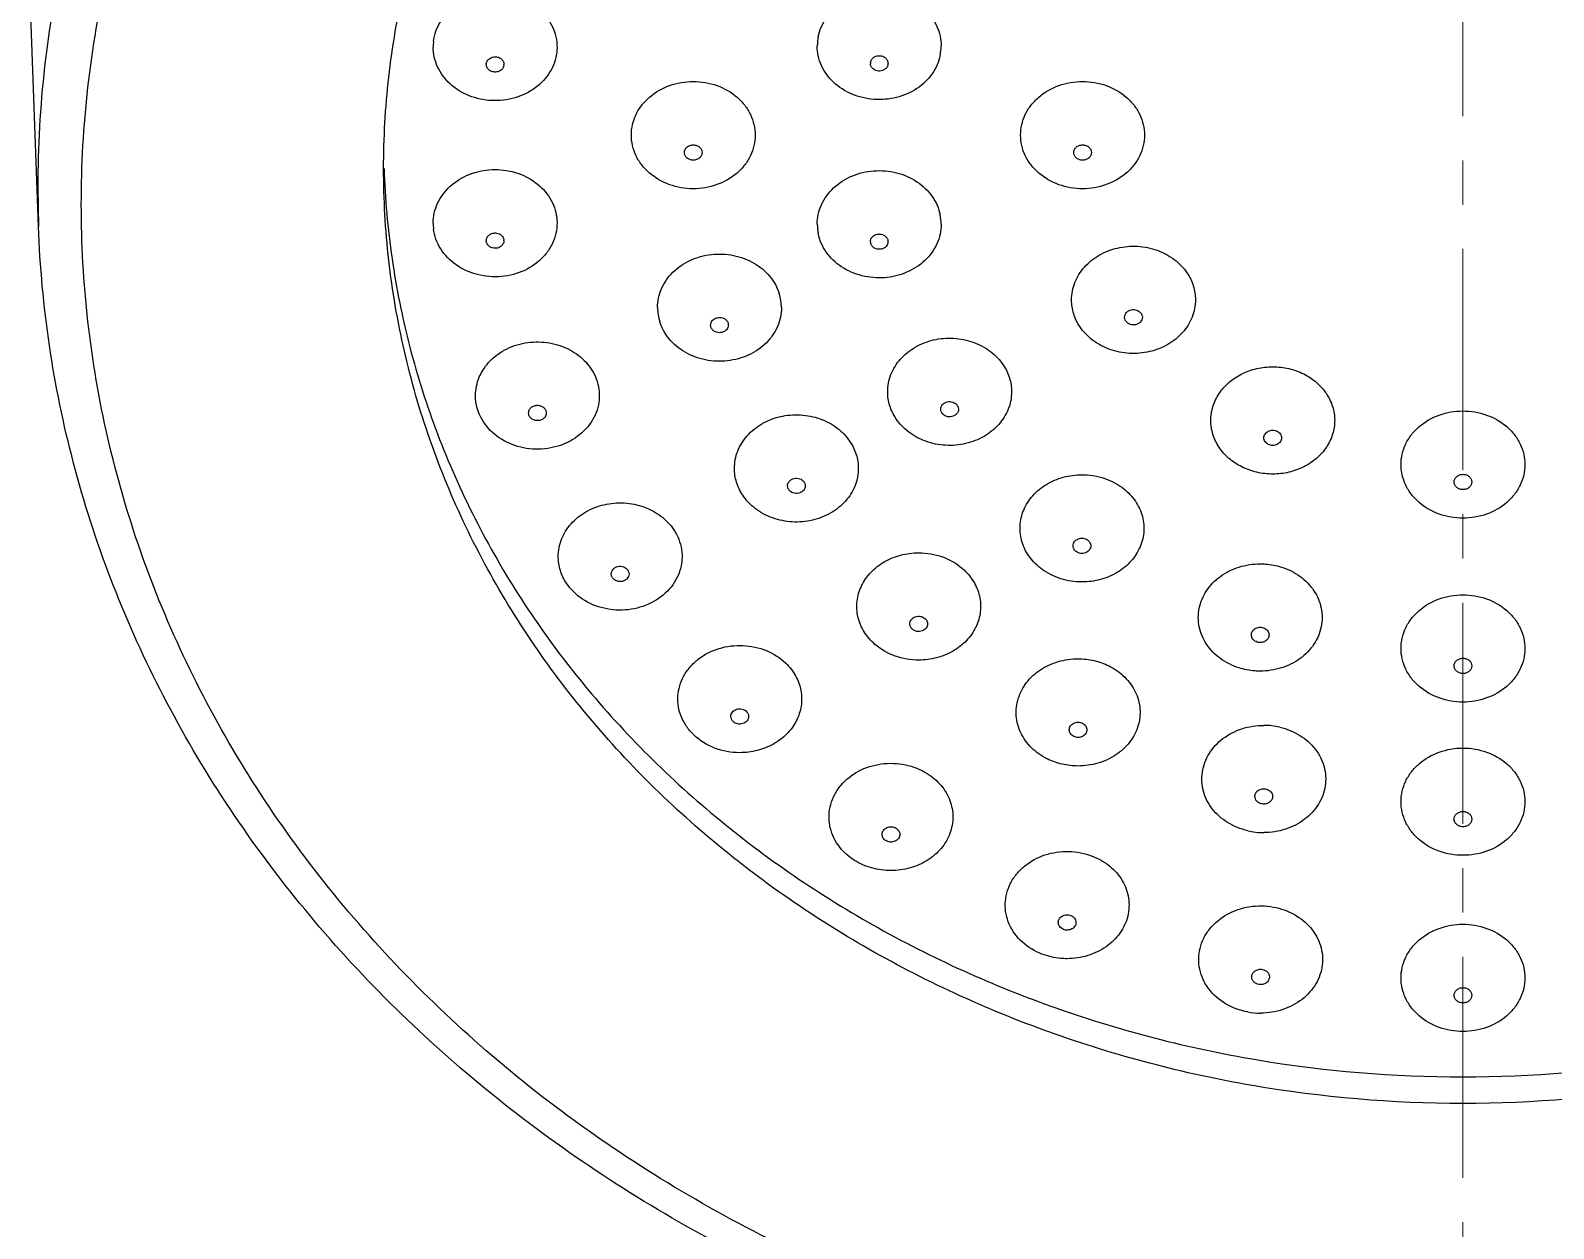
# Model space of a CAD drawing. Extents: x 0 to 3160, y 0 to 2315.
# Drawn here: x 975.24 to 1018.28, y 1371.29 to 1405.14 of the extents above; entities that cross this region are included whole.
import ezdxf

# ---------------------------------------------------------------- set-up
doc = ezdxf.new("R2010")
doc.units = 0
doc.header["$LTSCALE"] = 10
doc.header["$MEASUREMENT"] = 0
doc.linetypes.add('CENTER', pattern=[2, 1.25, -0.25, 0.25, -0.25])
doc.linetypes.add('CENTER2', pattern=[28.575, 19.05, -3.175, 3.175, -3.175])
doc.layers.get('0').update_dxf_attribs({"linetype": 'CONTINUOUS'})
doc.layers.add('Cneter', color=1, linetype='CENTER2', lineweight=13)

msp = doc.modelspace()

# ---------------------------------------------------------------- linework, layer by layer
at = {"color": 7, "linetype": 'Continuous'}
for p, q in [((975.47, 1399.605), (975.243, 1405.829)), ((988.124, 1404.185), (988.124, 1404.189)), ((988.624, 1404.185), (988.624, 1404.181))]:
    msp.add_line(p, q, dxfattribs=at)
at = {"color": 9, "linetype": 'Continuous'}
msp.add_line((975.45, 1400.708), (975.47, 1399.605), dxfattribs=at)
at = {"color": 7, "linetype": 'Continuous'}
for centre, radius, start, end in [((987.94, 1404.677), 1.316, 173.0802, 179.9937), ((998.8, 1404.706), 1.322, 168.4916, 179.9711), ((999.655, 1404.707), 1.322, 348.4916, 359.9711), ((988.312, 1404.185), 0.188, 173.0795, 178.841), ((988.436, 1404.185), 0.188, 353.0795, 358.841), ((999.166, 1404.214), 0.189, 168.4916, 179.9711), ((999.288, 1404.214), 0.189, 348.4916, 359.9711), ((987.94, 1399.698), 1.316, 180.0063, 186.9198), ((998.8, 1399.669), 1.322, 180.0289, 191.5084), ((999.655, 1399.668), 1.322, 0.0289, 11.5084), ((988.436, 1399.206), 0.188, 0.0063, 6.9198), ((988.312, 1399.206), 0.188, 180.0063, 186.9198), ((999.166, 1399.177), 0.189, 180.0289, 191.5084), ((999.288, 1399.176), 0.189, 0.0289, 11.5084), ((995.134, 1397.311), 1.33, 0.0637, 17.2241), ((994.294, 1397.314), 1.33, 180.0637, 197.2241), ((1010.094, 1383.499), 2.01, 76.9827, 90.0084), ((1010.093, 1384.487), 2.01, 256.9827, 270.0084), ((1010.005, 1379.391), 2.014, 259.5948, 270.0034)]:
    msp.add_arc(centre, radius, start, end, dxfattribs=at)
at = {"color": 9, "linetype": 'Continuous'}
for points, start_tangent, end_tangent in [([(1055.996, 1400.708), (1055.802, 1404.126), (1055.222, 1407.512), (1054.261, 1410.832), (1052.93, 1414.054), (1051.24, 1417.148), (1049.208, 1420.084), (1044.2, 1425.369), (1038.097, 1429.707), (1031.135, 1432.93), (1023.58, 1434.914), (1015.723, 1435.585), (1007.866, 1434.914), (1000.311, 1432.93), (993.349, 1429.707), (987.246, 1425.369), (982.237, 1420.084), (980.206, 1417.148), (978.516, 1414.054), (977.184, 1410.832), (976.224, 1407.512), (975.644, 1404.126), (975.45, 1400.708)], (0, 1), (0, -1)), ([(976.68, 1400.23), (976.868, 1403.544), (977.43, 1406.827), (978.361, 1410.045), (979.652, 1413.169), (981.29, 1416.169), (983.26, 1419.015), (988.115, 1424.139), (994.032, 1428.344), (1000.782, 1431.469), (1008.106, 1433.393), (1015.723, 1434.042), (1023.34, 1433.393), (1030.664, 1431.469), (1037.414, 1428.344), (1043.331, 1424.139), (1048.186, 1419.015), (1050.156, 1416.169), (1051.794, 1413.169), (1053.085, 1410.045), (1054.016, 1406.827), (1054.578, 1403.544), (1054.766, 1400.23)], (0, 1), (0, -1)), ([(1054.766, 1400.23), (1054.578, 1396.916), (1054.016, 1393.633), (1053.085, 1390.415), (1051.794, 1387.291), (1050.156, 1384.291), (1048.186, 1381.445), (1043.331, 1376.321), (1037.414, 1372.116), (1030.664, 1368.991), (1023.34, 1367.067), (1015.723, 1366.418), (1008.106, 1367.067), (1000.782, 1368.991), (994.032, 1372.116), (988.115, 1376.321), (983.26, 1381.445), (981.29, 1384.291), (979.652, 1387.291), (978.361, 1390.415), (977.43, 1393.633), (976.868, 1396.916), (976.68, 1400.23)], (0, -1), (0, 1))]:
    msp.add_spline(points, degree=3, dxfattribs=dict(at, start_tangent=start_tangent, end_tangent=end_tangent))
at = {"color": 7, "linetype": 'Continuous'}
for points, start_tangent, end_tangent in [([(985.223, 1401.238), (985.37, 1403.826), (985.809, 1406.391), (986.536, 1408.905), (987.545, 1411.346), (990.363, 1415.912), (994.156, 1419.915), (998.778, 1423.2), (1004.051, 1425.641), (1009.773, 1427.144), (1015.723, 1427.651), (1021.673, 1427.144), (1027.395, 1425.641), (1032.668, 1423.2), (1037.29, 1419.915), (1041.083, 1415.912), (1043.901, 1411.346), (1044.91, 1408.905), (1045.637, 1406.391), (1046.076, 1403.826), (1046.223, 1401.238)], (0, 1), (0, -1)), ([(986.633, 1404.836), (986.702, 1405.126), (986.836, 1405.4), (987.272, 1405.855), (987.877, 1406.13), (988.556, 1406.184), (989.209, 1406.009), (989.733, 1405.631), (989.922, 1405.383), (990.051, 1405.108), (990.116, 1404.816), (990.114, 1404.519)], (0.12048, 0.992716), (-0.12048, -0.992716)), ([(997.504, 1404.97), (997.731, 1405.493), (998.162, 1405.909), (998.738, 1406.162), (999.38, 1406.216), (1000.001, 1406.066), (1000.518, 1405.73), (1000.858, 1405.256), (1000.947, 1404.986), (1000.977, 1404.707)], (0.199511, 0.979895), (0, -1)), ([(990.114, 1404.519), (990.048, 1404.237), (989.922, 1403.971), (989.51, 1403.525), (988.936, 1403.242), (988.282, 1403.164), (987.641, 1403.301), (987.104, 1403.634), (986.748, 1404.115), (986.655, 1404.391), (986.624, 1404.677)], (-0.12048, -0.992716), (0, 1)), ([(988.125, 1404.207), (988.146, 1404.275), (988.192, 1404.333), (988.333, 1404.398)], (0.12048, 0.992716), (0.989794, 0.142504)), ([(988.333, 1404.398), (988.44, 1404.394), (988.535, 1404.35)], (0.989794, 0.142504), (0.806365, -0.591418)), ([(1000.951, 1404.443), (1000.723, 1403.92), (1000.293, 1403.504), (999.717, 1403.252), (999.075, 1403.197), (998.453, 1403.347), (997.937, 1403.683), (997.596, 1404.157), (997.507, 1404.427), (997.477, 1404.707)], (-0.199511, -0.979895), (0, 1)), ([(998.981, 1404.252), (999.021, 1404.336), (999.097, 1404.399)], (0.199511, 0.979895), (0.884033, 0.467424)), ([(999.097, 1404.399), (999.249, 1404.43), (999.393, 1404.377)], (0.884033, 0.467424), (0.794761, -0.606923)), ([(988.212, 1404.02), (988.147, 1404.094), (988.124, 1404.185)], (-0.806365, 0.591418), (0, 1)), ([(988.415, 1403.971), (988.307, 1403.976), (988.212, 1404.02)], (-0.989794, -0.142504), (-0.806365, 0.591418)), ([(988.622, 1404.162), (988.601, 1404.095), (988.556, 1404.036), (988.415, 1403.971)], (-0.12048, -0.992716), (-0.989794, -0.142504)), ([(988.535, 1404.35), (988.6, 1404.276), (988.624, 1404.185)], (0.806365, -0.591418), (0, -1)), ([(999.062, 1404.052), (998.999, 1404.125), (998.977, 1404.214)], (-0.794761, 0.606923), (0, 1)), ([(999.358, 1404.03), (999.206, 1403.999), (999.062, 1404.052)], (-0.884033, -0.467424), (-0.794761, 0.606923)), ([(999.474, 1404.177), (999.434, 1404.092), (999.358, 1404.03)], (-0.199511, -0.979895), (-0.884033, -0.467424)), ([(999.393, 1404.377), (999.455, 1404.303), (999.477, 1404.214)], (0.794761, -0.606923), (0, -1)), ([(992.223, 1402.188), (992.257, 1402.483), (992.356, 1402.768), (992.518, 1403.03), (992.735, 1403.259), (993.303, 1403.588), (993.973, 1403.703), (994.643, 1403.588), (995.21, 1403.259), (995.428, 1403.03), (995.59, 1402.768), (995.689, 1402.483), (995.723, 1402.188)], (0, 1), (0, -1)), ([(1003.223, 1402.188), (1003.257, 1402.483), (1003.356, 1402.768), (1003.518, 1403.03), (1003.735, 1403.259), (1004.303, 1403.588), (1004.973, 1403.703), (1005.643, 1403.588), (1006.21, 1403.259), (1006.428, 1403.03), (1006.59, 1402.768), (1006.689, 1402.483), (1006.723, 1402.188)], (0, 1), (0, -1)), ([(995.723, 1402.188), (995.689, 1401.892), (995.59, 1401.608), (995.428, 1401.346), (995.21, 1401.116), (994.643, 1400.788), (993.973, 1400.672), (993.303, 1400.787), (992.736, 1401.116), (992.518, 1401.346), (992.356, 1401.608), (992.257, 1401.892), (992.223, 1402.188)], (0, -1), (0, 1)), ([(993.723, 1401.695), (993.742, 1401.778), (993.796, 1401.848), (993.877, 1401.895), (993.973, 1401.912), (994.069, 1401.895), (994.15, 1401.848), (994.204, 1401.778), (994.223, 1401.695)], (0, 1), (0, -1)), ([(1006.723, 1402.188), (1006.689, 1401.892), (1006.59, 1401.608), (1006.428, 1401.346), (1006.21, 1401.116), (1005.643, 1400.788), (1004.973, 1400.672), (1004.303, 1400.787), (1003.736, 1401.116), (1003.518, 1401.346), (1003.356, 1401.608), (1003.257, 1401.892), (1003.223, 1402.188)], (0, -1), (0, 1)), ([(1004.723, 1401.695), (1004.742, 1401.778), (1004.796, 1401.848), (1004.877, 1401.895), (1004.973, 1401.912), (1005.069, 1401.895), (1005.15, 1401.848), (1005.204, 1401.778), (1005.223, 1401.695)], (0, 1), (0, -1)), ([(994.223, 1401.695), (994.204, 1401.613), (994.15, 1401.542), (994.069, 1401.495), (993.973, 1401.479), (993.877, 1401.495), (993.796, 1401.542), (993.742, 1401.613), (993.723, 1401.695)], (0, -1), (0, 1)), ([(1005.223, 1401.695), (1005.204, 1401.613), (1005.15, 1401.542), (1005.069, 1401.495), (1004.973, 1401.479), (1004.877, 1401.495), (1004.796, 1401.542), (1004.742, 1401.613), (1004.723, 1401.695)], (0, -1), (0, 1)), ([(1046.223, 1401.238), (1046.076, 1398.649), (1045.637, 1396.084), (1044.91, 1393.57), (1043.901, 1391.13), (1041.083, 1386.563), (1037.29, 1382.56), (1032.668, 1379.275), (1027.395, 1376.835), (1021.673, 1375.331), (1015.723, 1374.824), (1009.773, 1375.331), (1004.051, 1376.835), (998.778, 1379.275), (994.156, 1382.56), (990.363, 1386.563), (987.545, 1391.13), (986.536, 1393.57), (985.809, 1396.084), (985.37, 1398.649), (985.223, 1401.238)], (0, -1), (0, 1)), ([(985.235, 1401.242), (985.46, 1398.703), (985.965, 1396.195), (986.747, 1393.742), (987.798, 1391.365), (990.666, 1386.927), (994.463, 1383.048), (999.048, 1379.871), (1004.25, 1377.514), (1009.878, 1376.063), (1015.723, 1375.574), (1021.567, 1376.063), (1027.195, 1377.514), (1032.398, 1379.871), (1036.983, 1383.048), (1040.779, 1386.927), (1043.647, 1391.365), (1044.699, 1393.742), (1045.481, 1396.195), (1045.986, 1398.703), (1046.211, 1401.242)], (0.03267, -0.999466), (0.03267, 0.999466)), ([(986.624, 1399.698), (986.655, 1399.984), (986.748, 1400.26), (987.104, 1400.741), (987.641, 1401.075), (988.282, 1401.212), (988.936, 1401.133), (989.51, 1400.851), (989.922, 1400.404), (990.048, 1400.138), (990.114, 1399.857)], (0, 1), (0.12048, -0.992716)), ([(997.477, 1399.669), (997.507, 1399.948), (997.596, 1400.218), (997.937, 1400.693), (998.453, 1401.028), (999.075, 1401.178), (999.717, 1401.124), (1000.293, 1400.871), (1000.723, 1400.455), (1000.951, 1399.932)], (0, 1), (0.199511, -0.979895)), ([(990.114, 1399.857), (990.116, 1399.56), (990.051, 1399.268), (989.922, 1398.993), (989.734, 1398.745), (989.209, 1398.366), (988.557, 1398.191), (987.877, 1398.245), (987.272, 1398.52), (986.836, 1398.975), (986.702, 1399.249), (986.633, 1399.54)], (0.12048, -0.992716), (-0.12048, 0.992716)), ([(1000.977, 1399.669), (1000.947, 1399.389), (1000.858, 1399.119), (1000.518, 1398.645), (1000.001, 1398.31), (999.38, 1398.159), (998.738, 1398.214), (998.162, 1398.466), (997.731, 1398.882), (997.504, 1399.406)], (0, -1), (-0.199511, 0.979895)), ([(1055.975, 1399.605), (1055.665, 1396.241), (1054.985, 1392.918), (1053.94, 1389.67), (1052.54, 1386.525), (1050.801, 1383.513), (1048.737, 1380.661), (1043.717, 1375.544), (1037.669, 1371.358), (1030.816, 1368.256), (1023.41, 1366.349), (1015.723, 1365.705), (1008.035, 1366.349), (1000.629, 1368.256), (993.776, 1371.358), (987.729, 1375.544), (982.709, 1380.661), (980.645, 1383.513), (978.905, 1386.525), (977.506, 1389.67), (976.461, 1392.918), (975.78, 1396.241), (975.47, 1399.605)], (-0.03649, -0.999334), (-0.03649, 0.999334)), ([(988.124, 1399.206), (988.147, 1399.297), (988.212, 1399.371)], (0, 1), (0.806365, 0.591418)), ([(988.212, 1399.371), (988.307, 1399.415), (988.415, 1399.42)], (0.806365, 0.591418), (0.989794, -0.142504)), ([(988.415, 1399.42), (988.556, 1399.354), (988.601, 1399.296), (988.622, 1399.229)], (0.989794, -0.142504), (0.12048, -0.992716)), ([(998.977, 1399.176), (998.99, 1399.244), (998.999, 1399.266)], (0, 1), (0.461286, 0.887251)), ([(998.999, 1399.266), (999.012, 1399.286), (999.062, 1399.339)], (0.461286, 0.887251), (0.794761, 0.606923)), ([(999.062, 1399.339), (999.206, 1399.392), (999.358, 1399.361)], (0.794761, 0.606923), (0.884033, -0.467424)), ([(999.358, 1399.361), (999.434, 1399.298), (999.474, 1399.214)], (0.884033, -0.467424), (0.199511, -0.979895)), ([(988.333, 1398.992), (988.192, 1399.058), (988.146, 1399.116), (988.125, 1399.183)], (-0.989794, 0.142504), (-0.12048, 0.992716)), ([(988.535, 1399.041), (988.44, 1398.997), (988.333, 1398.992)], (-0.806365, -0.591418), (-0.989794, 0.142504)), ([(988.624, 1399.206), (988.6, 1399.115), (988.535, 1399.041)], (0, -1), (-0.806365, -0.591418)), ([(992.964, 1397.313), (993.076, 1397.846), (993.398, 1398.312), (993.889, 1398.649), (994.486, 1398.815), (995.111, 1398.788), (995.686, 1398.573), (996.136, 1398.195), (996.404, 1397.705)], (0, 1), (0.295577, -0.955319)), ([(999.097, 1398.992), (999.021, 1399.055), (998.981, 1399.139)], (-0.884033, 0.467424), (-0.199511, 0.979895)), ([(999.393, 1399.014), (999.249, 1398.961), (999.097, 1398.992)], (-0.794761, -0.606923), (-0.884033, 0.467424)), ([(999.455, 1399.087), (999.443, 1399.067), (999.393, 1399.014)], (-0.461286, -0.887251), (-0.794761, -0.606923)), ([(999.477, 1399.176), (999.465, 1399.109), (999.455, 1399.087)], (0, -1), (-0.461286, -0.887251)), ([(1004.663, 1397.533), (1004.756, 1398.02), (1005.025, 1398.455), (1005.441, 1398.793), (1005.96, 1398.997), (1006.528, 1399.045), (1007.083, 1398.933), (1007.567, 1398.672), (1007.929, 1398.291)], (0, 1), (0.5547, -0.83205)), ([(1007.929, 1398.291), (1008.104, 1397.925), (1008.163, 1397.533)], (0.5547, -0.83205), (0, -1)), ([(1004.898, 1396.775), (1004.723, 1397.141), (1004.663, 1397.533)], (-0.5547, 0.83205), (0, 1)), ([(1008.163, 1397.533), (1008.07, 1397.046), (1007.801, 1396.61), (1007.385, 1396.273), (1006.866, 1396.069), (1006.299, 1396.02), (1005.743, 1396.133), (1005.259, 1396.393), (1004.898, 1396.775)], (0, -1), (-0.5547, 0.83205)), ([(996.464, 1397.313), (996.352, 1396.779), (996.03, 1396.313), (995.539, 1395.976), (994.942, 1395.81), (994.317, 1395.837), (993.742, 1396.052), (993.292, 1396.43), (993.024, 1396.92)], (0, -1), (-0.295577, 0.955319)), ([(1006.163, 1397.041), (1006.176, 1397.11), (1006.215, 1397.172), (1006.274, 1397.221), (1006.348, 1397.25), (1006.509, 1397.241), (1006.63, 1397.149)], (0, 1), (0.5547, -0.83205)), ([(1006.63, 1397.149), (1006.644, 1397.123), (1006.663, 1397.041)], (0.5547, -0.83205), (0, -1)), ([(994.464, 1396.82), (994.476, 1396.886), (994.485, 1396.907)], (0, 1), (0.449198, 0.893432)), ([(994.473, 1396.764), (994.464, 1396.82)], (-0.295577, 0.955319), (0, 1)), ([(994.597, 1396.629), (994.519, 1396.685), (994.473, 1396.764)], (-0.909421, 0.415876), (-0.295577, 0.955319)), ([(994.485, 1396.907), (994.496, 1396.927), (994.544, 1396.979)], (0.449198, 0.893432), (0.779743, 0.6261)), ([(994.544, 1396.979), (994.681, 1397.035), (994.831, 1397.012)], (0.779743, 0.6261), (0.909421, -0.415876)), ([(994.884, 1396.662), (994.747, 1396.606), (994.597, 1396.629)], (-0.779743, -0.6261), (-0.909421, 0.415876)), ([(994.831, 1397.012), (994.909, 1396.955), (994.956, 1396.876)], (0.909421, -0.415876), (0.295577, -0.955319)), ([(994.943, 1396.734), (994.932, 1396.714), (994.884, 1396.662)], (-0.449198, -0.893432), (-0.779743, -0.6261)), ([(994.964, 1396.82), (994.952, 1396.755), (994.943, 1396.734)], (0, -1), (-0.449198, -0.893432)), ([(994.956, 1396.876), (994.964, 1396.82)], (0.295577, -0.955319), (0, -1)), ([(1006.197, 1396.932), (1006.182, 1396.958), (1006.163, 1397.041)], (-0.5547, 0.83205), (0, 1)), ([(1006.663, 1397.041), (1006.65, 1396.971), (1006.611, 1396.909), (1006.552, 1396.861), (1006.478, 1396.831), (1006.317, 1396.84), (1006.197, 1396.932)], (0, -1), (-0.5547, 0.83205)), ([(987.819, 1394.828), (987.927, 1395.353), (988.238, 1395.812), (988.714, 1396.151), (989.295, 1396.325), (989.91, 1396.315), (990.483, 1396.12), (990.943, 1395.767), (991.233, 1395.297)], (0, 1), (0.351275, -0.936272)), ([(999.467, 1394.935), (999.56, 1395.422), (999.829, 1395.857), (1000.245, 1396.195), (1000.764, 1396.399), (1001.331, 1396.447), (1001.887, 1396.335), (1002.371, 1396.074), (1002.733, 1395.692)], (0, 1), (0.5547, -0.83205)), ([(1002.733, 1395.692), (1002.907, 1395.327), (1002.967, 1394.935)], (0.5547, -0.83205), (0, -1)), ([(1008.598, 1394.125), (1008.658, 1394.517), (1008.832, 1394.883), (1009.11, 1395.197), (1009.473, 1395.438), (1009.895, 1395.589), (1010.348, 1395.641), (1010.801, 1395.589), (1011.223, 1395.438)], (0, 1), (0.894427, -0.447214)), ([(1011.223, 1395.438), (1011.585, 1395.197), (1011.863, 1394.883), (1012.038, 1394.517), (1012.098, 1394.125)], (0.894427, -0.447214), (0, -1)), ([(991.233, 1395.297), (991.307, 1395.006), (991.313, 1394.709), (991.253, 1394.417), (991.128, 1394.14), (990.705, 1393.676), (990.11, 1393.387), (989.432, 1393.317), (988.774, 1393.478), (988.238, 1393.844), (987.905, 1394.36)], (0.351275, -0.936272), (-0.351275, 0.936272)), ([(999.701, 1394.177), (999.527, 1394.542), (999.467, 1394.935)], (-0.5547, 0.83205), (0, 1)), ([(1002.967, 1394.935), (1002.874, 1394.447), (1002.605, 1394.012), (1002.189, 1393.675), (1001.67, 1393.471), (1001.103, 1393.422), (1000.547, 1393.535), (1000.063, 1393.795), (999.701, 1394.177)], (0, -1), (-0.5547, 0.83205)), ([(987.905, 1394.36), (987.867, 1394.474), (987.819, 1394.828)], (-0.351275, 0.936272), (0, 1)), ([(989.339, 1394.421), (989.396, 1394.492), (989.481, 1394.539), (989.58, 1394.552), (989.677, 1394.531)], (0.441887, 0.897071), (0.923073, -0.384626)), ([(989.677, 1394.531), (989.757, 1394.478), (989.807, 1394.403)], (0.923073, -0.384626), (0.351275, -0.936272)), ([(1000.967, 1394.442), (1000.98, 1394.512), (1001.019, 1394.574), (1001.078, 1394.622), (1001.152, 1394.652), (1001.313, 1394.642), (1001.433, 1394.551)], (0, 1), (0.5547, -0.83205)), ([(1001.433, 1394.551), (1001.448, 1394.525), (1001.467, 1394.442)], (0.5547, -0.83205), (0, -1)), ([(989.319, 1394.336), (989.33, 1394.4), (989.339, 1394.421)], (0, 1), (0.441887, 0.897071)), ([(989.331, 1394.269), (989.319, 1394.336)], (-0.351275, 0.936272), (0, 1)), ([(989.46, 1394.141), (989.381, 1394.193), (989.331, 1394.269)], (-0.923073, 0.384626), (-0.351275, 0.936272)), ([(989.799, 1394.251), (989.742, 1394.179), (989.657, 1394.133), (989.558, 1394.12), (989.46, 1394.141)], (-0.441887, -0.897071), (-0.923073, 0.384626)), ([(989.819, 1394.336), (989.807, 1394.271), (989.799, 1394.251)], (0, -1), (-0.441887, -0.897071)), ([(989.807, 1394.403), (989.819, 1394.336)], (0.351275, -0.936272), (0, -1)), ([(995.137, 1392.77), (995.23, 1393.257), (995.499, 1393.692), (995.915, 1394.03), (996.434, 1394.234), (997.001, 1394.282), (997.557, 1394.17), (998.041, 1393.909), (998.402, 1393.527)], (0, 1), (0.5547, -0.83205)), ([(1001, 1394.334), (1000.986, 1394.36), (1000.967, 1394.442)], (-0.5547, 0.83205), (0, 1)), ([(1001.467, 1394.442), (1001.454, 1394.373), (1001.415, 1394.311), (1001.356, 1394.262), (1001.282, 1394.233), (1001.121, 1394.242), (1001, 1394.334)], (0, -1), (-0.5547, 0.83205)), ([(1009.473, 1392.813), (1009.11, 1393.054), (1008.832, 1393.367), (1008.658, 1393.733), (1008.598, 1394.125)], (-0.894427, 0.447214), (0, 1)), ([(1012.098, 1394.125), (1012.038, 1393.733), (1011.863, 1393.367), (1011.585, 1393.054), (1011.223, 1392.813), (1010.801, 1392.661), (1010.348, 1392.61), (1009.895, 1392.661), (1009.473, 1392.813)], (0, -1), (-0.894427, 0.447214)), ([(1013.973, 1392.878), (1014.007, 1393.173), (1014.106, 1393.458), (1014.268, 1393.72), (1014.485, 1393.95), (1015.053, 1394.278), (1015.723, 1394.393)], (0, 1), (1, 0)), ([(1015.723, 1394.393), (1016.393, 1394.278), (1016.96, 1393.95), (1017.178, 1393.72), (1017.34, 1393.458), (1017.439, 1393.173), (1017.473, 1392.878)], (1, 0), (0, -1)), ([(1010.098, 1393.633), (1010.131, 1393.741), (1010.223, 1393.82), (1010.348, 1393.849), (1010.473, 1393.82)], (0, 1), (0.894427, -0.447214)), ([(1010.223, 1393.445), (1010.131, 1393.525), (1010.098, 1393.633)], (-0.894427, 0.447214), (0, 1)), ([(1010.598, 1393.633), (1010.564, 1393.525), (1010.473, 1393.445), (1010.348, 1393.416), (1010.223, 1393.445)], (0, -1), (-0.894427, 0.447214)), ([(1010.473, 1393.82), (1010.564, 1393.741), (1010.598, 1393.633)], (0.894427, -0.447214), (0, -1)), ([(998.402, 1393.527), (998.577, 1393.162), (998.637, 1392.77)], (0.5547, -0.83205), (0, -1)), ([(995.371, 1392.012), (995.196, 1392.377), (995.137, 1392.77)], (-0.5547, 0.83205), (0, 1)), ([(998.637, 1392.77), (998.544, 1392.282), (998.275, 1391.847), (997.859, 1391.51), (997.34, 1391.306), (996.772, 1391.257), (996.217, 1391.369), (995.733, 1391.63), (995.371, 1392.012)], (0, -1), (-0.5547, 0.83205)), ([(1015.723, 1391.362), (1015.053, 1391.478), (1014.485, 1391.806), (1014.268, 1392.036), (1014.106, 1392.298), (1014.007, 1392.582), (1013.973, 1392.878)], (-1, 0), (0, 1)), ([(1017.473, 1392.878), (1017.439, 1392.582), (1017.34, 1392.298), (1017.178, 1392.036), (1016.96, 1391.806), (1016.393, 1391.478), (1015.723, 1391.362)], (0, -1), (-1, 0)), ([(996.637, 1392.277), (996.65, 1392.347), (996.689, 1392.409), (996.748, 1392.457), (996.822, 1392.486), (996.982, 1392.477), (997.103, 1392.386)], (0, 1), (0.5547, -0.83205)), ([(997.103, 1392.386), (997.118, 1392.36), (997.137, 1392.277)], (0.5547, -0.83205), (0, -1)), ([(1003.831, 1389.915), (1003.48, 1390.261), (1003.266, 1390.683), (1003.208, 1391.142), (1003.312, 1391.594), (1003.568, 1391.998), (1003.952, 1392.317), (1004.43, 1392.521), (1004.956, 1392.591)], (-0.808963, 0.587859), (1, 0)), ([(1004.956, 1392.591), (1005.555, 1392.5), (1006.081, 1392.236)], (1, 0), (0.808963, -0.587859)), ([(1015.473, 1392.386), (1015.492, 1392.468), (1015.546, 1392.539), (1015.627, 1392.586), (1015.723, 1392.602)], (0, 1), (1, 0)), ([(1015.723, 1392.169), (1015.627, 1392.186), (1015.546, 1392.233), (1015.492, 1392.303), (1015.473, 1392.386)], (-1, 0), (0, 1)), ([(1015.723, 1392.602), (1015.819, 1392.586), (1015.9, 1392.539), (1015.954, 1392.468), (1015.973, 1392.386)], (1, 0), (0, -1)), ([(1015.973, 1392.386), (1015.954, 1392.303), (1015.9, 1392.233), (1015.819, 1392.186), (1015.723, 1392.169)], (0, -1), (-1, 0)), ([(996.67, 1392.169), (996.656, 1392.195), (996.637, 1392.277)], (-0.5547, 0.83205), (0, 1)), ([(997.137, 1392.277), (997.124, 1392.208), (997.085, 1392.146), (997.026, 1392.097), (996.952, 1392.068), (996.791, 1392.077), (996.67, 1392.169)], (0, -1), (-0.5547, 0.83205)), ([(1006.081, 1392.236), (1006.432, 1391.89), (1006.647, 1391.468), (1006.705, 1391.009), (1006.601, 1390.557), (1006.345, 1390.153), (1005.96, 1389.834), (1005.482, 1389.63), (1004.956, 1389.56)], (0.808963, -0.587859), (-1, 0)), ([(990.157, 1390.28), (990.25, 1390.767), (990.519, 1391.202), (990.935, 1391.54), (991.454, 1391.744), (992.022, 1391.792), (992.577, 1391.68), (993.061, 1391.419), (993.423, 1391.038)], (0, 1), (0.5547, -0.83205)), ([(993.423, 1391.038), (993.642, 1390.478), (993.598, 1389.888), (993.296, 1389.357), (992.782, 1388.967), (992.136, 1388.777), (991.454, 1388.816), (990.842, 1389.077), (990.392, 1389.522)], (0.5547, -0.83205), (-0.5547, 0.83205)), ([(1004.706, 1390.583), (1004.745, 1390.7), (1004.851, 1390.779), (1004.989, 1390.798), (1005.117, 1390.749)], (0, 1), (0.808963, -0.587859)), ([(1005.117, 1390.749), (1005.183, 1390.675), (1005.206, 1390.583)], (0.808963, -0.587859), (0, -1)), ([(990.392, 1389.522), (990.217, 1389.888), (990.157, 1390.28)], (-0.5547, 0.83205), (0, 1)), ([(999.106, 1387.797), (998.8, 1388.154), (998.627, 1388.573), (998.602, 1389.017), (998.727, 1389.449), (998.991, 1389.83), (999.371, 1390.129), (999.835, 1390.319), (1000.343, 1390.384)], (-0.755929, 0.654654), (1, 0)), ([(1000.343, 1390.384), (1001.013, 1390.269), (1001.581, 1389.94)], (1, 0), (0.755929, -0.654654)), ([(1004.796, 1390.417), (1004.73, 1390.492), (1004.706, 1390.583)], (-0.808963, 0.587859), (0, 1)), ([(1005.206, 1390.583), (1005.167, 1390.467), (1005.062, 1390.387), (1004.924, 1390.369), (1004.796, 1390.417)], (0, -1), (-0.808963, 0.587859)), ([(991.657, 1389.788), (991.67, 1389.857), (991.709, 1389.919), (991.768, 1389.968), (991.843, 1389.997), (992.003, 1389.988), (992.124, 1389.896)], (0, 1), (0.5547, -0.83205)), ([(991.691, 1389.679), (991.676, 1389.705), (991.657, 1389.788)], (-0.5547, 0.83205), (0, 1)), ([(992.157, 1389.788), (992.144, 1389.718), (992.106, 1389.656), (992.046, 1389.608), (991.972, 1389.578), (991.812, 1389.588), (991.691, 1389.679)], (0, -1), (-0.5547, 0.83205)), ([(992.124, 1389.896), (992.138, 1389.87), (992.157, 1389.788)], (0.5547, -0.83205), (0, -1)), ([(1001.581, 1389.94), (1001.887, 1389.583), (1002.06, 1389.164), (1002.085, 1388.72), (1001.96, 1388.289), (1001.696, 1387.907), (1001.316, 1387.608), (1000.851, 1387.418), (1000.343, 1387.353)], (0.755929, -0.654654), (-1, 0)), ([(1004.956, 1389.56), (1004.358, 1389.651), (1003.831, 1389.915)], (-1, 0), (-0.808963, 0.587859)), ([(1009.396, 1387.132), (1008.869, 1387.396), (1008.479, 1387.799), (1008.35, 1388.038), (1008.271, 1388.293), (1008.244, 1388.557), (1008.271, 1388.82), (1008.479, 1389.314), (1008.869, 1389.717), (1009.395, 1389.981), (1009.994, 1390.072)], (-0.953742, 0.300627), (1, 0)), ([(1009.994, 1390.072), (1010.147, 1390.066), (1010.593, 1389.981)], (1, 0), (0.953742, -0.300627)), ([(1010.593, 1389.981), (1011.119, 1389.717), (1011.51, 1389.314), (1011.639, 1389.075), (1011.717, 1388.82), (1011.744, 1388.557), (1011.717, 1388.293), (1011.51, 1387.799), (1011.119, 1387.396), (1010.593, 1387.132), (1009.994, 1387.041)], (0.953742, -0.300627), (-1, 0)), ([(1015.723, 1386.166), (1015.053, 1386.282), (1014.485, 1386.61), (1014.268, 1386.84), (1014.106, 1387.102), (1014.007, 1387.386), (1013.973, 1387.682), (1014.007, 1387.977), (1014.106, 1388.262), (1014.268, 1388.524), (1014.485, 1388.753), (1015.053, 1389.082), (1015.723, 1389.197)], (-1, 0), (1, 0)), ([(1015.723, 1389.197), (1016.393, 1389.082), (1016.96, 1388.753), (1017.178, 1388.524), (1017.34, 1388.262), (1017.439, 1387.977), (1017.473, 1387.682), (1017.439, 1387.386), (1017.34, 1387.102), (1017.178, 1386.84), (1016.96, 1386.61), (1016.393, 1386.282), (1015.723, 1386.166)], (1, 0), (-1, 0)), ([(1000.093, 1388.376), (1000.104, 1388.439), (1000.135, 1388.497), (1000.248, 1388.576), (1000.392, 1388.589), (1000.52, 1388.529)], (0, 1), (0.755929, -0.654654)), ([(1000.52, 1388.529), (1000.574, 1388.459), (1000.593, 1388.376)], (0.755929, -0.654654), (0, -1)), ([(1000.167, 1388.223), (1000.112, 1388.293), (1000.093, 1388.376)], (-0.755929, 0.654654), (0, 1)), ([(1000.593, 1388.376), (1000.583, 1388.313), (1000.551, 1388.256), (1000.439, 1388.176), (1000.295, 1388.164), (1000.167, 1388.223)], (0, -1), (-0.755929, 0.654654)), ([(1009.744, 1388.064), (1009.772, 1388.164), (1009.851, 1388.242), (1009.961, 1388.279), (1010.08, 1388.268)], (0, 1), (0.953742, -0.300627)), ([(1009.909, 1387.861), (1009.789, 1387.94), (1009.756, 1387.999), (1009.744, 1388.064)], (-0.953742, 0.300627), (0, 1)), ([(1010.244, 1388.064), (1010.216, 1387.964), (1010.137, 1387.887), (1010.027, 1387.85), (1009.909, 1387.861)], (0, -1), (-0.953742, 0.300627)), ([(1010.08, 1388.268), (1010.199, 1388.188), (1010.232, 1388.129), (1010.244, 1388.064)], (0.953742, -0.300627), (0, -1)), ([(993.986, 1385.238), (993.783, 1385.477), (993.637, 1385.746), (993.555, 1386.034), (993.539, 1386.331), (993.59, 1386.625), (993.707, 1386.904), (993.884, 1387.159), (994.115, 1387.378), (994.702, 1387.68), (995.378, 1387.765), (996.04, 1387.62), (996.587, 1387.266)], (-0.720732, 0.693214), (0.720732, -0.693214)), ([(1000.343, 1387.353), (999.674, 1387.468), (999.106, 1387.797)], (-1, 0), (-0.755929, 0.654654)), ([(996.587, 1387.266), (996.866, 1386.904), (997.015, 1386.489), (997.021, 1386.054), (996.885, 1385.635), (996.617, 1385.268), (996.24, 1384.981), (995.783, 1384.799), (995.286, 1384.736)], (0.720732, -0.693214), (-1, 0)), ([(1003.973, 1384.563), (1003.532, 1384.876), (1003.231, 1385.295), (1003.102, 1385.776), (1003.158, 1386.267), (1003.393, 1386.717), (1003.783, 1387.077), (1004.285, 1387.31), (1004.848, 1387.391)], (-0.894427, 0.447214), (1, 0)), ([(1004.848, 1387.391), (1005.301, 1387.339), (1005.723, 1387.188)], (1, 0), (0.894427, -0.447214)), ([(1005.723, 1387.188), (1006.164, 1386.874), (1006.465, 1386.455), (1006.594, 1385.974), (1006.538, 1385.483), (1006.303, 1385.033), (1005.913, 1384.673), (1005.41, 1384.44), (1004.848, 1384.36)], (0.894427, -0.447214), (-1, 0)), ([(1015.473, 1387.189), (1015.492, 1387.272), (1015.546, 1387.343), (1015.627, 1387.389), (1015.723, 1387.406)], (0, 1), (1, 0)), ([(1015.723, 1386.973), (1015.627, 1386.989), (1015.546, 1387.036), (1015.492, 1387.107), (1015.473, 1387.189)], (-1, 0), (0, 1)), ([(1015.723, 1387.406), (1015.819, 1387.389), (1015.9, 1387.343), (1015.954, 1387.272), (1015.973, 1387.189)], (1, 0), (0, -1)), ([(1015.973, 1387.189), (1015.954, 1387.107), (1015.9, 1387.036), (1015.819, 1386.989), (1015.723, 1386.973)], (0, -1), (-1, 0)), ([(1009.994, 1387.041), (1009.842, 1387.047), (1009.396, 1387.132)], (-1, 0), (-0.953742, 0.300627)), ([(995.036, 1385.76), (995.048, 1385.824), (995.08, 1385.882), (995.197, 1385.962), (995.345, 1385.97), (995.472, 1385.904)], (0, 1), (0.720732, -0.693214)), ([(995.472, 1385.904), (995.52, 1385.837), (995.536, 1385.76)], (0.720732, -0.693214), (0, -1)), ([(995.101, 1385.615), (995.053, 1385.682), (995.036, 1385.76)], (-0.720732, 0.693214), (0, 1)), ([(995.536, 1385.76), (995.525, 1385.695), (995.492, 1385.637), (995.376, 1385.557), (995.228, 1385.549), (995.101, 1385.615)], (0, -1), (-0.720732, 0.693214)), ([(1004.598, 1385.383), (1004.631, 1385.491), (1004.723, 1385.57), (1004.848, 1385.599), (1004.973, 1385.57)], (0, 1), (0.894427, -0.447214)), ([(1004.973, 1385.57), (1005.064, 1385.491), (1005.098, 1385.383)], (0.894427, -0.447214), (0, -1)), ([(1009.641, 1382.53), (1009.074, 1382.762), (1008.639, 1383.151), (1008.389, 1383.649), (1008.359, 1384.191), (1008.55, 1384.708), (1008.94, 1385.133), (1009.477, 1385.412), (1010.094, 1385.509)], (-0.974117, 0.226045), (1, 0)), ([(1010.547, 1385.457), (1011.113, 1385.225), (1011.549, 1384.835), (1011.798, 1384.338), (1011.829, 1383.796), (1011.637, 1383.279), (1011.247, 1382.854), (1010.71, 1382.575), (1010.094, 1382.478)], (0.974117, -0.226045), (-1, 0)), ([(995.286, 1384.736), (994.575, 1384.867), (993.986, 1385.238)], (-1, 0), (-0.720732, 0.693214)), ([(1004.723, 1385.195), (1004.631, 1385.275), (1004.598, 1385.383)], (-0.894427, 0.447214), (0, 1)), ([(1005.098, 1385.383), (1005.064, 1385.275), (1004.973, 1385.195), (1004.848, 1385.166), (1004.723, 1385.195)], (0, -1), (-0.894427, 0.447214)), ([(1015.723, 1381.836), (1015.053, 1381.951), (1014.485, 1382.28), (1014.268, 1382.51), (1014.106, 1382.772), (1014.007, 1383.056), (1013.973, 1383.352), (1014.007, 1383.647), (1014.106, 1383.932), (1014.268, 1384.194), (1014.485, 1384.423), (1015.053, 1384.752), (1015.723, 1384.867)], (-1, 0), (1, 0)), ([(1015.723, 1384.867), (1016.393, 1384.752), (1016.96, 1384.423), (1017.178, 1384.194), (1017.34, 1383.932), (1017.439, 1383.647), (1017.473, 1383.352), (1017.439, 1383.056), (1017.34, 1382.772), (1017.178, 1382.51), (1016.96, 1382.28), (1016.393, 1381.951), (1015.723, 1381.836)], (1, 0), (-1, 0)), ([(998.53, 1381.694), (998.067, 1382.129), (997.917, 1382.396), (997.83, 1382.683), (997.81, 1382.98), (997.857, 1383.274), (997.97, 1383.555), (998.143, 1383.811), (998.644, 1384.213), (999.285, 1384.417), (999.967, 1384.394), (1000.587, 1384.146)], (-0.846395, 0.532555), (0.846395, -0.532555)), ([(1004.848, 1384.36), (1004.395, 1384.411), (1003.973, 1384.563)], (-1, 0), (-0.894427, 0.447214)), ([(1000.587, 1384.146), (1000.975, 1383.811), (1001.223, 1383.389), (1001.309, 1382.92), (1001.223, 1382.452), (1000.975, 1382.03), (1000.587, 1381.694), (1000.1, 1381.479), (999.559, 1381.405)], (0.846395, -0.532555), (-1, 0)), ([(1009.844, 1383.501), (1009.869, 1383.597), (1009.941, 1383.673), (1010.045, 1383.714), (1010.158, 1383.71)], (0, 1), (0.974117, -0.226045)), ([(1010.029, 1383.292), (1009.895, 1383.369), (1009.857, 1383.432), (1009.844, 1383.501)], (-0.974117, 0.226045), (0, 1)), ([(1010.344, 1383.501), (1010.318, 1383.405), (1010.246, 1383.329), (1010.142, 1383.289), (1010.029, 1383.292)], (0, -1), (-0.974117, 0.226045)), ([(1010.158, 1383.71), (1010.292, 1383.633), (1010.33, 1383.571), (1010.344, 1383.501)], (0.974117, -0.226045), (0, -1)), ([(1015.473, 1382.859), (1015.492, 1382.942), (1015.546, 1383.012), (1015.627, 1383.059), (1015.723, 1383.076)], (0, 1), (1, 0)), ([(1015.723, 1383.076), (1015.819, 1383.059), (1015.9, 1383.012), (1015.954, 1382.942), (1015.973, 1382.859)], (1, 0), (0, -1)), ([(999.309, 1382.428), (999.346, 1382.541), (999.445, 1382.621), (999.578, 1382.644), (999.706, 1382.603)], (0, 1), (0.846395, -0.532555)), ([(999.706, 1382.603), (999.782, 1382.526), (999.809, 1382.428)], (0.846395, -0.532555), (0, -1)), ([(1015.723, 1382.643), (1015.627, 1382.659), (1015.546, 1382.706), (1015.492, 1382.776), (1015.473, 1382.859)], (-1, 0), (0, 1)), ([(1015.973, 1382.859), (1015.954, 1382.776), (1015.9, 1382.706), (1015.819, 1382.659), (1015.723, 1382.643)], (0, -1), (-1, 0)), ([(999.412, 1382.253), (999.336, 1382.33), (999.309, 1382.428)], (-0.846395, 0.532555), (0, 1)), ([(999.809, 1382.428), (999.772, 1382.315), (999.672, 1382.235), (999.539, 1382.212), (999.412, 1382.253)], (0, -1), (-0.846395, 0.532555)), ([(999.559, 1381.405), (999.018, 1381.479), (998.53, 1381.694)], (-1, 0), (-0.846395, 0.532555)), ([(1003.826, 1379.046), (1003.268, 1379.388), (1002.904, 1379.888), (1002.813, 1380.174), (1002.788, 1380.471), (1002.831, 1380.765), (1002.939, 1381.047), (1003.109, 1381.306), (1003.333, 1381.53), (1003.91, 1381.846), (1004.583, 1381.946), (1005.249, 1381.815)], (-0.933044, 0.359762), (0.933044, -0.359762)), ([(1005.249, 1381.815), (1005.742, 1381.53), (1006.097, 1381.119), (1006.273, 1380.629), (1006.249, 1380.116), (1006.03, 1379.639), (1005.639, 1379.253), (1005.122, 1379.002), (1004.538, 1378.915)], (0.933044, -0.359762), (-1, 0)), ([(1009.641, 1377.41), (1009.014, 1377.643), (1008.538, 1378.067), (1008.38, 1378.331), (1008.285, 1378.616), (1008.256, 1378.912), (1008.294, 1379.207), (1008.397, 1379.491), (1008.563, 1379.751), (1009.052, 1380.163), (1009.686, 1380.383), (1010.369, 1380.375)], (-0.983476, 0.181038), (0.983476, -0.181038)), ([(1010.369, 1380.375), (1010.959, 1380.163), (1011.421, 1379.783), (1011.696, 1379.285), (1011.746, 1378.734), (1011.565, 1378.204), (1011.176, 1377.766), (1010.633, 1377.478), (1010.005, 1377.377)], (0.983476, -0.181038), (-1, 0)), ([(1004.288, 1379.939), (1004.318, 1380.042), (1004.402, 1380.12), (1004.518, 1380.155), (1004.639, 1380.136)], (0, 1), (0.933044, -0.359762)), ([(1004.436, 1379.741), (1004.328, 1379.821), (1004.288, 1379.939)], (-0.933044, 0.359762), (0, 1)), ([(1004.788, 1379.939), (1004.757, 1379.835), (1004.674, 1379.757), (1004.557, 1379.723), (1004.436, 1379.741)], (0, -1), (-0.933044, 0.359762)), ([(1004.639, 1380.136), (1004.747, 1380.057), (1004.788, 1379.939)], (0.933044, -0.359762), (0, -1)), ([(1015.723, 1376.856), (1015.053, 1376.972), (1014.485, 1377.3), (1014.268, 1377.53), (1014.106, 1377.792), (1014.007, 1378.076), (1013.973, 1378.372), (1014.007, 1378.668), (1014.106, 1378.952), (1014.268, 1379.214), (1014.485, 1379.444), (1015.053, 1379.772), (1015.723, 1379.888)], (-1, 0), (1, 0)), ([(1015.723, 1379.888), (1016.393, 1379.772), (1016.96, 1379.444), (1017.178, 1379.214), (1017.34, 1378.952), (1017.439, 1378.668), (1017.473, 1378.372), (1017.439, 1378.076), (1017.34, 1377.792), (1017.178, 1377.53), (1016.96, 1377.3), (1016.393, 1376.972), (1015.723, 1376.856)], (1, 0), (-1, 0)), ([(1004.538, 1378.915), (1004.355, 1378.924), (1003.826, 1379.046)], (-1, 0), (-0.933044, 0.359762)), ([(1009.755, 1378.4), (1009.78, 1378.493), (1009.848, 1378.568), (1009.947, 1378.611), (1010.057, 1378.612)], (0, 1), (0.983476, -0.181038)), ([(1010.057, 1378.612), (1010.2, 1378.536), (1010.241, 1378.472), (1010.255, 1378.4)], (0.983476, -0.181038), (0, -1)), ([(1009.953, 1378.188), (1009.811, 1378.264), (1009.77, 1378.328), (1009.755, 1378.4)], (-0.983476, 0.181038), (0, 1)), ([(1010.255, 1378.4), (1010.231, 1378.307), (1010.163, 1378.232), (1010.064, 1378.19), (1009.953, 1378.188)], (0, -1), (-0.983476, 0.181038)), ([(1015.473, 1377.88), (1015.492, 1377.963), (1015.546, 1378.033), (1015.627, 1378.08), (1015.723, 1378.096)], (0, 1), (1, 0)), ([(1015.723, 1377.663), (1015.627, 1377.68), (1015.546, 1377.727), (1015.492, 1377.797), (1015.473, 1377.88)], (-1, 0), (0, 1)), ([(1015.723, 1378.096), (1015.819, 1378.08), (1015.9, 1378.033), (1015.954, 1377.963), (1015.973, 1377.88)], (1, 0), (0, -1)), ([(1015.973, 1377.88), (1015.954, 1377.797), (1015.9, 1377.727), (1015.819, 1377.68), (1015.723, 1377.663)], (0, -1), (-1, 0))]:
    msp.add_spline(points, degree=3, dxfattribs=dict(at, start_tangent=start_tangent, end_tangent=end_tangent))
at = {"layer": 'Cneter', "linetype": 'CENTER', "lineweight": 5, "ltscale": 0.5}
msp.add_line((1015.723, 1498.972), (1015.723, 548.13), dxfattribs=at)

doc.saveas('drawing.dxf')
